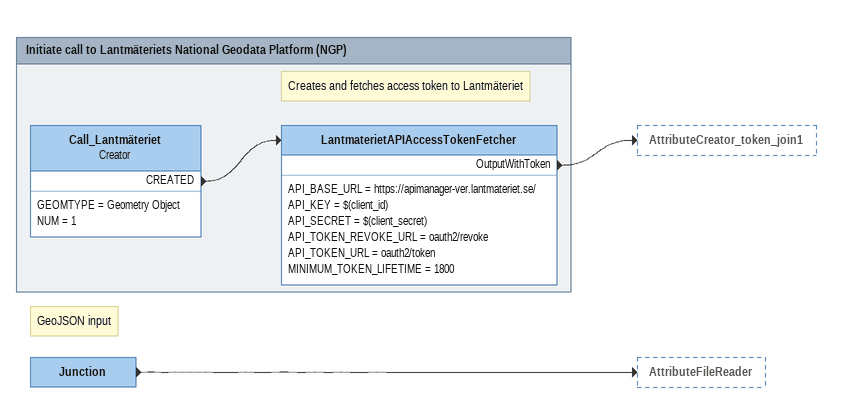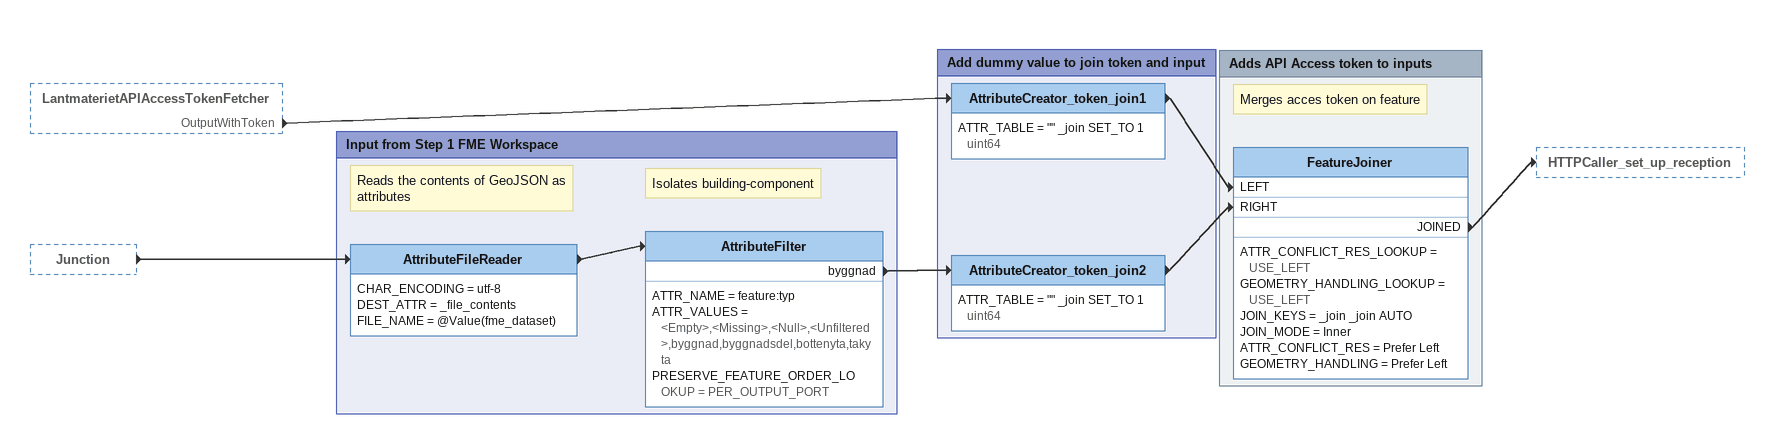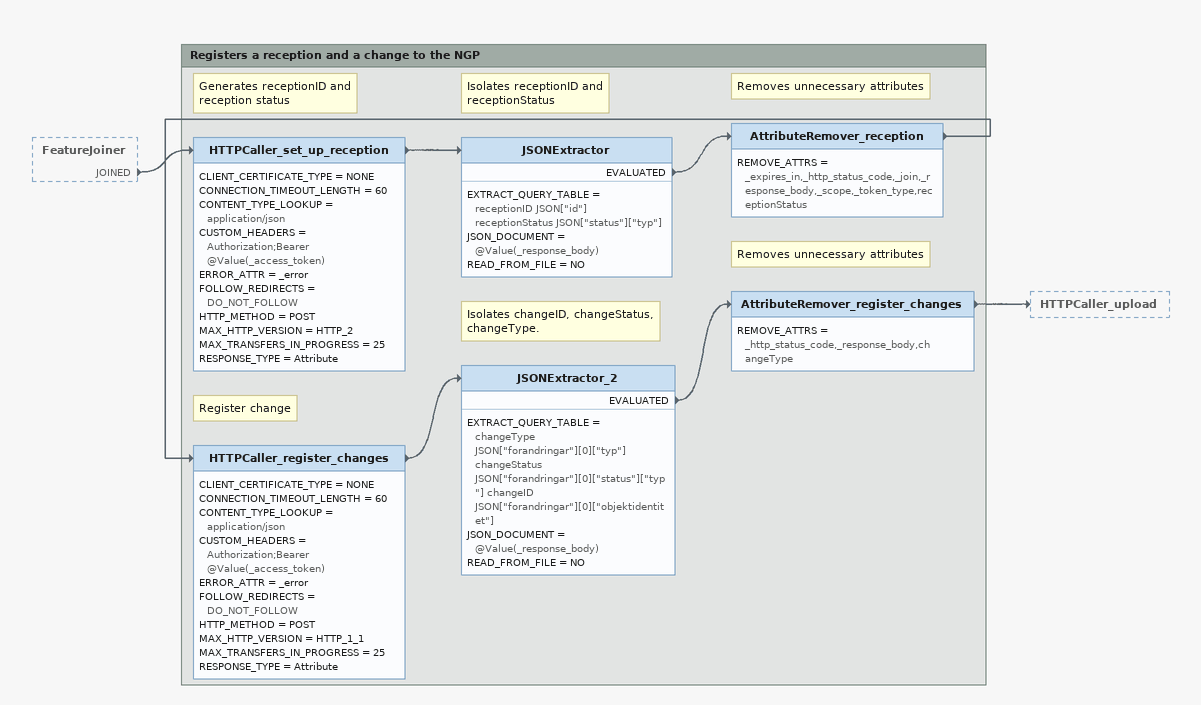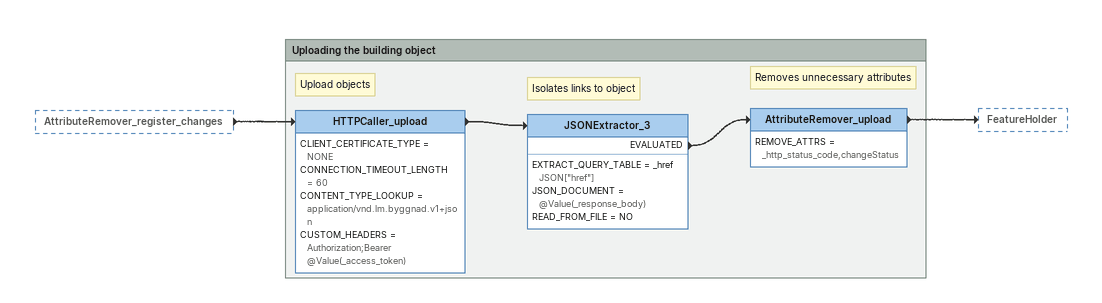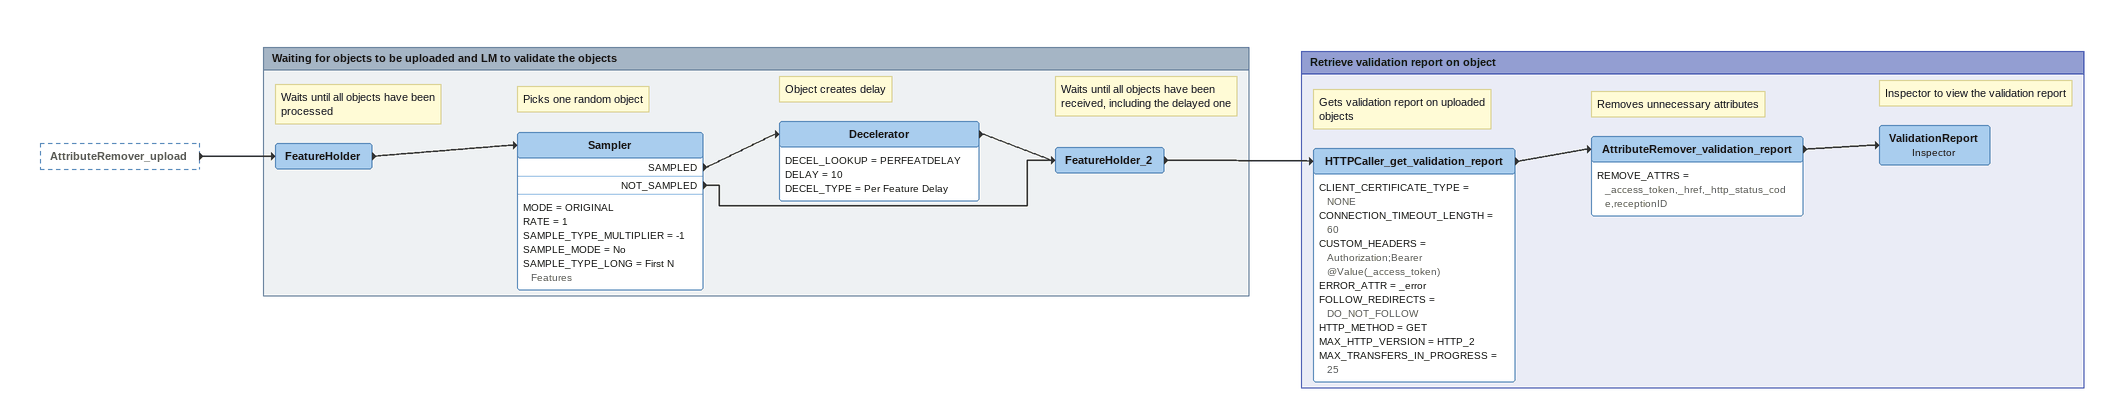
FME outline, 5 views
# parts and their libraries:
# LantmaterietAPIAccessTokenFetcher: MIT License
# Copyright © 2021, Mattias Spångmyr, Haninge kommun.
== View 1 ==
Note: GeoJSON input
Junction
    -> AttributeFileReader

Bookmark: Initiate call to Lantmäteriets National Geodata Platform (NGP)
Call_Lantmäteriet: Creator
    GEOMTYPE = Geometry Object
    NUM = 1
    CREATED -> LantmaterietAPIAccessTokenFetcher
Note: Creates and fetches access token to Lantmäteriet
LantmaterietAPIAccessTokenFetcher
    API_BASE_URL = https://apimanager-ver.lantmateriet.se/
    API_KEY = $(client_id)
    API_SECRET = $(client_secret)
    API_TOKEN_REVOKE_URL = oauth2/revoke
    API_TOKEN_URL = oauth2/token
    MINIMUM_TOKEN_LIFETIME = 1800
    OutputWithToken -> AttributeCreator_token_join1

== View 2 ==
LantmaterietAPIAccessTokenFetcher [outside]
    OutputWithToken -> AttributeCreator_token_join1
Junction [outside]
    -> AttributeFileReader

Bookmark: Add dummy value to join token and input
AttributeCreator_token_join1
    ATTR_TABLE = "" _join SET_TO 1 uint64
    -> FeatureJoiner [LEFT]
AttributeCreator_token_join2
    ATTR_TABLE = "" _join SET_TO 1 uint64
    -> FeatureJoiner [RIGHT]

Bookmark: Input from Step 1 FME Workspace
Note: Reads the contents of GeoJSON as attributes
AttributeFileReader
    CHAR_ENCODING = utf-8
    DEST_ATTR = _file_contents
    FILE_NAME = @Value(fme_dataset)
    -> AttributeFilter
Note: Isolates building-component
AttributeFilter
    ATTR_NAME = feature:typ
    ATTR_VALUES = <Empty>,<Missing>,<Null>,<Unfiltered>,byggnad,byggnadsdel,bottenyta,takyta
    PRESERVE_FEATURE_ORDER_LOOKUP = PER_OUTPUT_PORT
    byggnad -> AttributeCreator_token_join2

Bookmark: Adds API Access token to inputs
Note: Merges acces token on feature
FeatureJoiner
    ATTR_CONFLICT_RES_LOOKUP = USE_LEFT
    GEOMETRY_HANDLING_LOOKUP = USE_LEFT
    JOIN_KEYS = _join _join AUTO
    JOIN_MODE = Inner
    ATTR_CONFLICT_RES = Prefer Left
    GEOMETRY_HANDLING = Prefer Left
    JOINED -> HTTPCaller_set_up_reception

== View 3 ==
FeatureJoiner [outside]
    JOINED -> HTTPCaller_set_up_reception

Bookmark: Registers a reception and a change to the NGP
Note: Generates receptionID and reception status
HTTPCaller_set_up_reception
    CLIENT_CERTIFICATE_TYPE = NONE
    CONNECTION_TIMEOUT_LENGTH = 60
    CONTENT_TYPE_LOOKUP = application/json
    CUSTOM_HEADERS = Authorization;Bearer @Value(_access_token)
    ERROR_ATTR = _error
    FOLLOW_REDIRECTS = DO_NOT_FOLLOW
    HTTP_METHOD = POST
    MAX_HTTP_VERSION = HTTP_2
    MAX_TRANSFERS_IN_PROGRESS = 25
    RESPONSE_TYPE = Attribute
    -> JSONExtractor
Note: Isolates receptionID and receptionStatus
JSONExtractor
    EXTRACT_QUERY_TABLE = receptionID JSON["id"] receptionStatus JSON["status"]["typ"]
    JSON_DOCUMENT = @Value(_response_body)
    READ_FROM_FILE = NO
    EVALUATED -> AttributeRemover_reception
Note: Removes unnecessary attributes
AttributeRemover_reception
    REMOVE_ATTRS = _expires_in,_http_status_code,_join,_response_body,_scope,_token_type,receptionStatus
    -> HTTPCaller_register_changes
Note: Register change
HTTPCaller_register_changes
    CLIENT_CERTIFICATE_TYPE = NONE
    CONNECTION_TIMEOUT_LENGTH = 60
    CONTENT_TYPE_LOOKUP = application/json
    CUSTOM_HEADERS = Authorization;Bearer @Value(_access_token)
    ERROR_ATTR = _error
    FOLLOW_REDIRECTS = DO_NOT_FOLLOW
    HTTP_METHOD = POST
    MAX_HTTP_VERSION = HTTP_1_1
    MAX_TRANSFERS_IN_PROGRESS = 25
    RESPONSE_TYPE = Attribute
    -> JSONExtractor_2
Note: Isolates changeID, changeStatus, changeType.
JSONExtractor_2
    EXTRACT_QUERY_TABLE = changeType JSON["forandringar"][0]["typ"] changeStatus JSON["forandringar"][0]["status"]["typ"] changeID JSON["forandringar"][0]["objektidentitet"]
    JSON_DOCUMENT = @Value(_response_body)
    READ_FROM_FILE = NO
    EVALUATED -> AttributeRemover_register_changes
Note: Removes unnecessary attributes
AttributeRemover_register_changes
    REMOVE_ATTRS = _http_status_code,_response_body,changeType
    -> HTTPCaller_upload

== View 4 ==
AttributeRemover_register_changes [outside]
    -> HTTPCaller_upload

Bookmark: Uploading the building object
Note: Upload objects
HTTPCaller_upload
    CLIENT_CERTIFICATE_TYPE = NONE
    CONNECTION_TIMEOUT_LENGTH = 60
    CONTENT_TYPE_LOOKUP = application/vnd.lm.byggnad.v1+json
    CUSTOM_HEADERS = Authorization;Bearer @Value(_access_token)
    -> JSONExtractor_3
Note: Isolates links to object
JSONExtractor_3
    EXTRACT_QUERY_TABLE = _href JSON["href"]
    JSON_DOCUMENT = @Value(_response_body)
    READ_FROM_FILE = NO
    EVALUATED -> AttributeRemover_upload
Note: Removes unnecessary attributes
AttributeRemover_upload
    REMOVE_ATTRS = _http_status_code,changeStatus
    -> FeatureHolder

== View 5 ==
AttributeRemover_upload [outside]
    -> FeatureHolder

Bookmark: Waiting for objects to be uploaded and LM to validate the objects
Note: Waits until all objects have been processed
FeatureHolder
    -> Sampler
Note: Picks one random object
Sampler
    MODE = ORIGINAL
    RATE = 1
    SAMPLE_TYPE_MULTIPLIER = -1
    SAMPLE_MODE = No
    SAMPLE_TYPE_LONG = First N Features
    SAMPLED -> Decelerator
    NOT_SAMPLED -> FeatureHolder_2
Note: Object creates delay
Decelerator
    DECEL_LOOKUP = PERFEATDELAY
    DELAY = 10
    DECEL_TYPE = Per Feature Delay
    -> FeatureHolder_2
Note: Waits until all objects have been received, including the delayed one
FeatureHolder_2
    -> HTTPCaller_get_validation_report

Bookmark: Retrieve validation report on object
Note: Gets validation report on uploaded objects
HTTPCaller_get_validation_report
    CLIENT_CERTIFICATE_TYPE = NONE
    CONNECTION_TIMEOUT_LENGTH = 60
    CUSTOM_HEADERS = Authorization;Bearer @Value(_access_token)
    ERROR_ATTR = _error
    FOLLOW_REDIRECTS = DO_NOT_FOLLOW
    HTTP_METHOD = GET
    MAX_HTTP_VERSION = HTTP_2
    MAX_TRANSFERS_IN_PROGRESS = 25
    -> AttributeRemover_validation_report
Note: Removes unnecessary attributes
AttributeRemover_validation_report
    REMOVE_ATTRS = _access_token,_href,_http_status_code,receptionID
    -> ValidationReport
Note: Inspector to view the validation report
ValidationReport: Inspector
